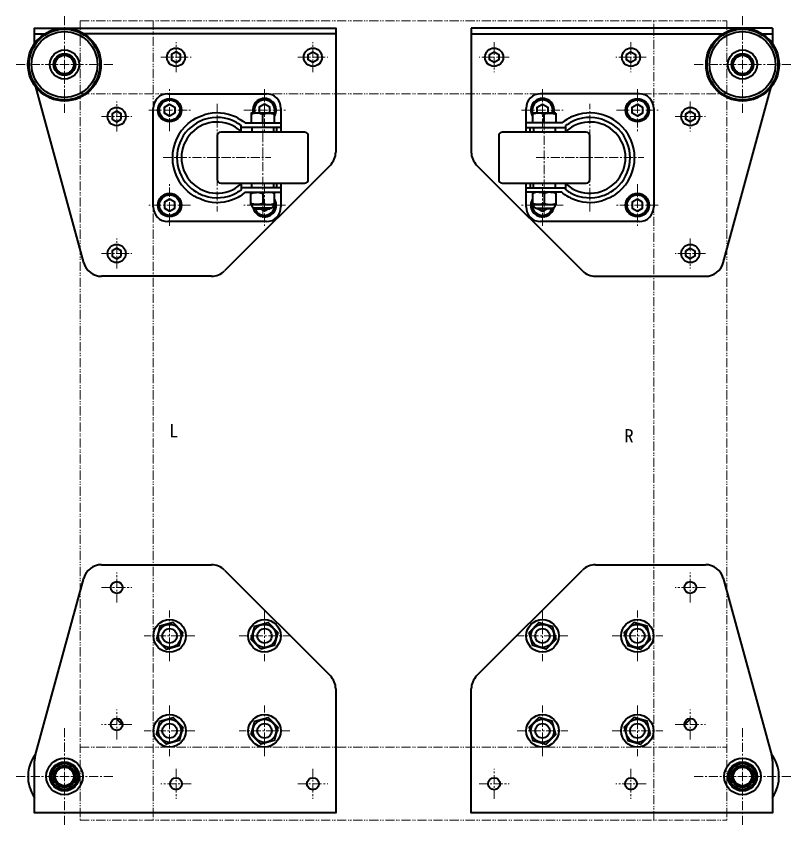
# Model space of a CAD drawing. Units: millimetres on the paper. Extents: x -600 to 3400, y -420 to 2338.
# Drawn here: x 201.9 to 626.4, y -375.5 to 67.4 of the extents above; entities that cross this region are included whole.
import ezdxf
from ezdxf.enums import TextEntityAlignment as Align

# ---------------------------------------------------------------- set-up
doc = ezdxf.new("R2010")
doc.units = ezdxf.units.MM
doc.linetypes.add('CHAIN1', pattern=[8, 5, -1, 1, -1])
doc.linetypes.add('DOUBLE_CHAIN1', pattern=[8.8, 5, -1, 0.6, -0.6, 0.6, -1])
for name, color, linetype, lineweight in [('0-0', 7, 'Continuous', 18), ('0-2', 4, 'DOUBLE_CHAIN1', 18), ('0-8', 7, 'Continuous', 18)]:
    doc.layers.add(name, color=color, linetype=linetype, lineweight=lineweight)
doc.styles.add('ＭＳ ゴシック', font='')
doc.styles.get('ＭＳ ゴシック').set_extended_font_data('MS Gothic')

msp = doc.modelspace()

# ---------------------------------------------------------------- linework, layer by layer
at = {"layer": '0-0', "color": 4, "linetype": 'CHAIN1'}
for p, q in [((228.427, 67.427), (228.427, 14.463)), ((599.928, 14.463), (599.928, 67.427)), ((289.527, 36.695), (289.527, 53.195)), ((364.527, 36.695), (364.527, 53.195)), ((463.828, 53.195), (463.828, 36.695)), ((538.828, 53.195), (538.828, 36.695)), ((281.277, 44.945), (297.777, 44.945)), ((356.277, 44.945), (372.777, 44.945)), ((472.078, 44.945), (455.578, 44.945)), ((547.078, 44.945), (530.578, 44.945)), ((254.909, 40.945), (201.945, 40.945)), ((626.41, 40.945), (573.446, 40.945)), ((286.027, 4.52), (286.027, 27.37)), ((338.027, 27.37), (338.027, 4.52)), ((490.328, 27.37), (490.328, 4.52)), ((542.328, 27.37), (542.328, 4.52)), ((257.027, 4.195), (257.027, 20.695)), ((312.027, 19.445), (312.027, -39.555)), ((516.328, -39.555), (516.328, 19.445)), ((571.328, 20.695), (571.328, 4.195)), ((274.602, 15.945), (297.452, 15.945)), ((326.602, 15.945), (349.452, 15.945)), ((478.903, 15.945), (501.753, 15.945)), ((530.903, 15.945), (553.753, 15.945)), ((248.777, 12.445), (265.277, 12.445)), ((337.027, 11.445), (337.027, -43.055)), ((491.328, -43.055), (491.328, 11.445)), ((563.078, 12.445), (579.578, 12.445)), ((282.527, -10.055), (341.527, -10.055)), ((486.828, -10.055), (545.828, -10.055)), ((286.027, -47.48), (286.027, -24.63)), ((338.027, -24.63), (338.027, -47.48)), ((490.328, -47.48), (490.328, -24.63)), ((542.328, -24.63), (542.328, -47.48)), ((297.452, -36.055), (274.602, -36.055)), ((349.452, -36.055), (326.602, -36.055)), ((501.753, -36.055), (478.903, -36.055)), ((553.753, -36.055), (530.903, -36.055)), ((257.027, -70.805), (257.027, -54.305)), ((571.328, -54.305), (571.328, -70.805)), ((248.777, -62.555), (265.277, -62.555)), ((579.578, -62.555), (563.078, -62.555)), ((257.027, -253.747), (257.027, -237.247)), ((571.328, -253.747), (571.328, -237.247)), ((248.777, -245.497), (265.277, -245.497)), ((579.578, -245.497), (563.078, -245.497)), ((286.027, -285.897), (286.027, -258.097)), ((338.027, -258.097), (338.027, -285.897)), ((490.328, -258.097), (490.328, -285.897)), ((542.328, -285.897), (542.328, -258.097)), ((299.927, -271.997), (272.127, -271.997)), ((324.127, -271.997), (351.927, -271.997)), ((504.228, -271.997), (476.428, -271.997)), ((528.428, -271.997), (556.228, -271.997)), ((257.027, -328.747), (257.027, -312.247)), ((286.027, -310.097), (286.027, -337.897)), ((338.027, -337.897), (338.027, -310.097)), ((490.328, -337.897), (490.328, -310.097)), ((542.328, -310.097), (542.328, -337.897)), ((571.328, -328.747), (571.328, -312.247)), ((228.427, -375.479), (228.427, -322.515)), ((265.277, -320.497), (248.777, -320.497)), ((563.078, -320.497), (579.578, -320.497)), ((599.928, -322.515), (599.928, -375.479)), ((299.927, -323.997), (272.127, -323.997)), ((351.927, -323.997), (324.127, -323.997)), ((476.428, -323.997), (504.228, -323.997)), ((528.428, -323.997), (556.228, -323.997)), ((289.527, -344.747), (289.527, -361.247)), ((364.527, -344.747), (364.527, -361.247)), ((463.828, -361.247), (463.828, -344.747)), ((538.828, -344.747), (538.828, -361.247)), ((254.909, -348.997), (201.945, -348.997)), ((573.446, -348.997), (626.41, -348.997)), ((297.777, -352.997), (281.277, -352.997)), ((356.277, -352.997), (372.777, -352.997)), ((455.578, -352.997), (472.078, -352.997)), ((547.078, -352.997), (530.578, -352.997))]:
    msp.add_line(p, q, dxfattribs=at)
at = {"layer": '0-0', "lineweight": 40}
for p, q in [((212.027, 57.745), (217.575, 57.745)), ((377.027, 57.745), (239.279, 57.745)), ((451.328, 60.945), (451.328, -7.055)), ((616.328, 60.945), (451.328, 60.945)), ((451.328, 57.745), (589.076, 57.745)), ((610.78, 57.745), (616.328, 57.745)), ((616.328, 60.945), (616.328, 52.393)), ((239.013, -67.693), (212.656, 28.646)), ((589.342, -67.693), (615.699, 28.646)), ((285.027, 24.945), (339.027, 24.945)), ((543.328, 24.945), (489.328, 24.945)), ((277.027, -37.055), (277.027, 16.945)), ((335.461, 14.179), (337.027, 13.764)), ((343.419, 8.945), (343.419, 14.335)), ((347.027, 16.945), (347.027, 3.945)), ((481.328, 3.945), (481.328, 16.945)), ((484.935, 14.335), (484.935, 8.945)), ((497.72, 14.335), (484.935, 14.335)), ((492.894, 14.179), (491.328, 13.764)), ((497.72, 14.335), (497.72, 8.945)), ((551.328, 16.945), (551.328, -37.055)), ((296.253, 8.692), (297.64, 9.776)), ((347.027, 6.445), (325.165, 6.445)), ((331.027, 6.445), (331.027, 3.945)), ((343.027, 6.445), (343.027, 3.945)), ((344.724, 3.945), (344.724, 6.445)), ((481.328, 6.445), (503.189, 6.445)), ((483.631, 3.945), (483.631, 6.445)), ((485.328, 6.445), (485.328, 3.945)), ((497.328, 6.445), (497.328, 3.945)), ((503.189, 3.945), (503.189, 7.591)), ((312.027, 1.945), (312.027, -22.055)), ((360.027, 3.945), (314.027, 3.945)), ((362.027, -22.055), (362.027, 1.945)), ((466.328, 1.945), (466.328, -22.055)), ((514.328, 3.945), (468.328, 3.945)), ((516.328, -22.055), (516.328, 1.945)), ((374.098, -14.126), (316.098, -72.126)), ((454.257, -14.126), (512.257, -72.126)), ((314.027, -24.055), (360.027, -24.055)), ((347.027, -26.555), (325.165, -26.555)), ((331.027, -26.555), (331.027, -24.055)), ((343.027, -24.055), (343.027, -26.555)), ((344.724, -26.555), (344.724, -24.055)), ((347.027, -24.055), (347.027, -37.055)), ((468.328, -24.055), (514.328, -24.055)), ((481.328, -37.055), (481.328, -24.055)), ((481.328, -26.555), (503.189, -26.555)), ((483.631, -24.055), (483.631, -26.555)), ((485.328, -26.555), (485.328, -24.055)), ((497.328, -24.055), (497.328, -26.555)), ((503.189, -27.701), (503.189, -24.055)), ((330.594, -35.675), (330.594, -29.055)), ((530.539, -30.012), (532.101, -28.802)), ((337.027, -35.1), (335.536, -35.501)), ((491.328, -35.1), (492.819, -35.501)), ((331.027, -35.675), (331.027, -36.175)), ((341.527, -37.675), (332.527, -37.675)), ((343.027, -35.675), (343.027, -36.175)), ((485.328, -35.675), (485.328, -36.175)), ((486.828, -37.675), (495.828, -37.675)), ((497.328, -35.675), (497.328, -36.175)), ((339.027, -45.055), (285.027, -45.055)), ((543.328, -45.055), (489.328, -45.055)), ((309.027, -75.055), (248.659, -75.055)), ((519.328, -75.055), (579.696, -75.055)), ((248.659, -232.997), (309.027, -232.997)), ((519.328, -232.997), (579.696, -232.997)), ((316.098, -235.926), (374.098, -293.926)), ((454.257, -293.926), (512.257, -235.926)), ((212.381, -337.701), (239.013, -240.358)), ((589.342, -240.358), (615.973, -337.701))]:
    msp.add_line(p, q, dxfattribs=at)
for points in [[(212.027, 52.393), (212.027, 60.945), (377.027, 60.945), (377.027, -7.055)], [(340.918, 14.335), (340.918, 17.615), (338.027, 19.284), (335.136, 17.615), (335.136, 14.335)], [(487.437, 14.335), (487.437, 17.615), (490.328, 19.284), (493.219, 17.615), (493.219, 14.335)], [(297.64, 9.776), (299.004, 10.697), (300.379, 11.5), (301.687, 12.156), (302.912, 12.687), (304.002, 13.094), (304.914, 13.39)], [(343.419, 14.335), (330.634, 14.335), (330.634, 8.945)], [(335.461, 14.179), (333.831, 14.335), (333.603, 14.332), (332.117, 14.163), (330.634, 13.764)], [(337.027, 8.945), (337.027, 13.764), (338.509, 14.163), (339.996, 14.332), (340.223, 14.335), (341.854, 14.179), (343.419, 13.764)], [(491.328, 8.945), (491.328, 13.764), (489.846, 14.163), (488.359, 14.332), (488.132, 14.335), (486.501, 14.179), (484.935, 13.764)], [(492.894, 14.179), (494.524, 14.335), (494.751, 14.332), (496.238, 14.163), (497.72, 13.764)], [(532.101, 8.692), (530.715, 9.776), (529.35, 10.697), (527.975, 11.5), (526.667, 12.156), (525.443, 12.687), (524.352, 13.094), (523.441, 13.39)], [(304.914, 10.764), (304.435, 10.594), (303.36, 10.166), (302.124, 9.591), (300.795, 8.861), (299.43, 7.982), (297.793, 6.718), (296.253, 5.282)], [(322.623, 12.035), (323.436, 11.627), (324.742, 10.888), (326.139, 9.973), (327.495, 8.945), (347.027, 8.945)], [(325.165, 3.945), (325.165, 7.591), (324.526, 8.05), (323.488, 8.724), (322.623, 9.225)], [(505.731, 12.035), (504.919, 11.627), (503.613, 10.888), (502.216, 9.973), (500.86, 8.945), (481.328, 8.945)], [(503.189, 7.591), (503.829, 8.05), (504.867, 8.724), (505.731, 9.225)], [(523.441, 10.764), (523.92, 10.594), (524.995, 10.166), (526.23, 9.591), (527.56, 8.861), (528.925, 7.982), (530.562, 6.718), (532.101, 5.282)], [(296.253, -25.391), (297.888, -26.91), (299.179, -27.912), (300.495, -28.79), (301.756, -29.509), (302.947, -30.094), (304.016, -30.544), (304.914, -30.873)], [(325.165, -24.055), (325.165, -27.701), (323.954, -28.541), (323.252, -28.975), (322.623, -29.335)], [(523.441, -30.873), (524.339, -30.544), (525.407, -30.094), (526.598, -29.509), (527.859, -28.79), (529.176, -27.912), (530.467, -26.91), (532.101, -25.391)], [(304.914, -33.499), (303.89, -33.164), (302.695, -32.708), (301.104, -31.985), (299.482, -31.099), (297.816, -30.012), (296.253, -28.802)], [(322.623, -32.145), (323.507, -31.699), (324.579, -31.095), (325.738, -30.358), (326.948, -29.487), (327.495, -29.055), (347.027, -29.055)], [(330.594, -35.675), (343.459, -35.675), (343.459, -29.055)], [(330.594, -29.629), (332.086, -29.229), (333.582, -29.058), (333.811, -29.055), (334.892, -29.124), (335.451, -29.212), (337.027, -29.629)], [(343.459, -29.629), (341.884, -29.212), (340.243, -29.055), (340.015, -29.058), (338.518, -29.229), (337.027, -29.629), (337.027, -35.1), (338.603, -35.517), (340.243, -35.675), (340.472, -35.671), (341.968, -35.501), (343.459, -35.1)], [(505.731, -32.145), (504.848, -31.699), (503.776, -31.095), (502.632, -30.369), (501.407, -29.487), (500.86, -29.055), (481.328, -29.055)], [(489.836, -29.229), (488.34, -29.058), (488.112, -29.055), (486.471, -29.212), (484.895, -29.629)], [(484.895, -29.055), (484.895, -35.675), (497.76, -35.675), (497.76, -29.055)], [(491.328, -29.629), (491.328, -35.1), (489.752, -35.517), (488.112, -35.675), (487.883, -35.671), (486.387, -35.501), (484.895, -35.1)], [(497.76, -29.629), (496.269, -29.229), (494.773, -29.058), (494.544, -29.055), (493.463, -29.124), (493.4, -29.132), (492.904, -29.212), (491.328, -29.629), (489.836, -29.229)], [(503.189, -27.701), (504.4, -28.541), (505.102, -28.975), (505.731, -29.335)], [(530.539, -30.012), (528.873, -31.099), (527.251, -31.985), (525.66, -32.708), (524.465, -33.164), (523.441, -33.499)], [(335.536, -35.501), (334.039, -35.671), (333.811, -35.675), (332.17, -35.517), (330.594, -35.1)], [(492.819, -35.501), (494.315, -35.671), (494.544, -35.675), (496.185, -35.517), (497.76, -35.1)], [(333.029, -37.675), (333.029, -38.055), (341.025, -38.055), (341.025, -37.675)], [(340.345, -38.055), (338.027, -39.393), (335.709, -38.055)], [(495.326, -37.675), (495.326, -38.055), (487.33, -38.055), (487.33, -37.675)], [(488.009, -38.055), (490.328, -39.393), (492.646, -38.055)], [(377.027, -300.997), (377.027, -368.997), (212.027, -368.997), (212.027, -340.34)], [(616.328, -340.34), (616.328, -368.997), (451.328, -368.997), (451.328, -300.997)]]:
    msp.add_lwpolyline(points, dxfattribs=at)
for points in [[(292.027, 43.502), (292.027, 46.389), (289.527, 47.832), (287.027, 46.389), (287.027, 43.502), (289.527, 42.059)], [(364.527, 47.832), (367.027, 46.389), (367.027, 43.502), (364.527, 42.059), (362.027, 43.502), (362.027, 46.389)], [(461.328, 46.389), (463.828, 47.832), (466.328, 46.389), (466.328, 43.502), (463.828, 42.059), (461.328, 43.502)], [(536.328, 46.389), (538.828, 47.832), (541.328, 46.389), (541.328, 43.502), (538.828, 42.059), (536.328, 43.502)], [(288.918, 14.276), (286.027, 12.607), (283.136, 14.276), (283.136, 17.615), (286.027, 19.284), (288.918, 17.615)], [(542.328, 12.607), (539.437, 14.276), (539.437, 17.615), (542.328, 19.284), (545.219, 17.615), (545.219, 14.276)], [(259.527, 11.002), (259.527, 13.889), (257.027, 15.332), (254.527, 13.889), (254.527, 11.002), (257.027, 9.559)], [(571.328, 9.559), (568.828, 11.002), (568.828, 13.889), (571.328, 15.332), (573.828, 13.889), (573.828, 11.002)], [(286.027, -32.716), (283.136, -34.385), (283.136, -37.724), (286.027, -39.393), (288.918, -37.724), (288.918, -34.385)], [(545.219, -34.385), (542.328, -32.716), (539.437, -34.385), (539.437, -37.724), (542.328, -39.393), (545.219, -37.724)], [(259.527, -63.998), (259.527, -61.111), (257.027, -59.668), (254.527, -61.111), (254.527, -63.998), (257.027, -65.441)], [(568.828, -61.111), (571.328, -59.668), (573.828, -61.111), (573.828, -63.998), (571.328, -65.441), (568.828, -63.998)], [(278.777, -273.94), (284.084, -279.247), (291.334, -277.304), (293.277, -270.055), (287.97, -264.747), (280.72, -266.69)], [(336.084, -279.247), (330.777, -273.94), (332.72, -266.69), (339.97, -264.747), (345.277, -270.055), (343.334, -277.304)], [(483.078, -270.055), (488.385, -264.747), (495.635, -266.69), (497.578, -273.94), (492.27, -279.247), (485.021, -277.304)], [(540.385, -264.747), (535.078, -270.055), (537.021, -277.304), (544.27, -279.247), (549.578, -273.94), (547.635, -266.69)], [(278.777, -325.94), (280.72, -318.69), (287.97, -316.747), (293.277, -322.055), (291.334, -329.304), (284.084, -331.247)], [(330.777, -325.94), (332.72, -318.69), (339.97, -316.747), (345.277, -322.055), (343.334, -329.304), (336.084, -331.247)], [(488.385, -316.747), (483.078, -322.055), (485.021, -329.304), (492.27, -331.247), (497.578, -325.94), (495.635, -318.69)], [(549.578, -325.94), (547.635, -318.69), (540.385, -316.747), (535.078, -322.055), (537.021, -329.304), (544.27, -331.247)]]:
    msp.add_lwpolyline(points, close=True, dxfattribs=at)
for centre, radius in [((289.527, 44.945), 5), ((364.527, 44.945), 5), ((463.828, 44.945), 5), ((538.828, 44.945), 5), ((286.027, 15.945), 6.425), ((542.328, 15.945), 6.425), ((286.027, 15.945), 5.625), ((542.328, 15.945), 5.625), ((257.027, 12.445), 5), ((571.328, 12.445), 5), ((286.027, -36.055), 6.425), ((286.027, -36.055), 5.625), ((542.328, -36.055), 6.425), ((542.328, -36.055), 5.625), ((257.027, -62.555), 5), ((571.328, -62.555), 5), ((257.027, -245.497), 3.25), ((571.328, -245.497), 3.25), ((286.027, -271.997), 8.9), ((286.027, -271.997), 6.3), ((338.027, -271.997), 8.9), ((338.027, -271.997), 6.3), ((490.328, -271.997), 8.9), ((490.328, -271.997), 6.3), ((542.328, -271.997), 8.9), ((542.328, -271.997), 6.3), ((286.027, -271.997), 4), ((286.027, -271.997), 3.998), ((338.027, -271.997), 4), ((338.027, -271.997), 3.998), ((490.328, -271.997), 4), ((490.328, -271.997), 3.998), ((542.328, -271.997), 4), ((542.328, -271.997), 3.998), ((257.027, -320.497), 3.25), ((286.027, -323.997), 8.9), ((286.027, -323.997), 6.3), ((338.027, -323.997), 8.9), ((338.027, -323.997), 6.3), ((490.328, -323.997), 8.9), ((490.328, -323.997), 6.3), ((542.328, -323.997), 8.9), ((542.328, -323.997), 6.3), ((571.328, -320.497), 3.25), ((286.027, -323.997), 4), ((286.027, -323.997), 3.998), ((338.027, -323.997), 4), ((338.027, -323.997), 3.998), ((490.328, -323.997), 4), ((490.328, -323.997), 3.998), ((542.328, -323.997), 4), ((542.328, -323.997), 3.998), ((228.427, -348.997), 10), ((228.427, -348.997), 8), ((599.928, -348.997), 10), ((599.928, -348.997), 8), ((228.427, -348.997), 7.1), ((599.928, -348.997), 7.1), ((289.527, -352.997), 3.25), ((364.527, -352.997), 3.25), ((463.828, -352.997), 3.25), ((538.828, -352.997), 3.25)]:
    msp.add_circle(centre, radius, dxfattribs=at)
for centre, radius, start, end in [((285.027, 16.945), 8, 90, 180), ((338.027, 15.945), 6.425, 327.06623, 194.51205), ((339.027, 16.945), 8, 0, 90), ((489.328, 16.945), 8, 90, 180), ((490.328, 15.945), 6.425, 345.48795, 212.93377), ((543.328, 16.945), 8, 0, 90), ((338.027, 15.945), 5.625, 343.36808, 196.63192), ((490.328, 15.945), 5.625, 343.36808, 196.63192), ((312.027, -10.055), 24.5, 64.37323, 106.87811), ((516.328, -10.055), 24.5, 73.12189, 115.62677), ((312.027, -10.055), 19.5, 47.64217, 312.35783), ((312.027, -10.055), 22, 61.20642, 108.8644), ((516.328, -10.055), 19.5, 227.64217, 132.35783), ((516.328, -10.055), 22, 71.1356, 118.79358), ((312.027, -10.055), 24.5, 130.07699, 229.92301), ((312.027, -10.055), 22, 135.80549, 224.19451), ((516.328, -10.055), 24.5, 310.07699, 49.92301), ((516.328, -10.055), 22, 315.80549, 44.19451), ((314.027, 1.945), 2, 90, 180), ((360.027, 1.945), 2, 360, 90), ((468.328, 1.945), 2, 90, 180), ((514.328, 1.945), 2, 0, 90), ((367.027, -7.055), 10, 315, 0), ((461.328, -7.055), 10, 180, 225), ((314.027, -22.055), 2, 180, 270), ((360.027, -22.055), 2, 270, 360), ((468.328, -22.055), 2, 180, 270), ((514.328, -22.055), 2, 270, 0), ((312.027, -10.055), 22, 251.1356, 298.79358), ((516.328, -10.055), 22, 241.20642, 288.8644), ((312.027, -10.055), 24.5, 253.12189, 295.62677), ((338.027, -36.055), 6.425, 192.65862, 32.27174), ((338.027, -36.055), 5.625, 196.73826, 15.03274), ((490.328, -36.055), 6.425, 147.72826, 347.34139), ((490.328, -36.055), 5.625, 164.96726, 343.26174), ((516.328, -10.055), 24.5, 244.37323, 286.87811), ((285.027, -37.055), 8, 180, 270), ((332.527, -36.175), 1.5, 180, 270), ((339.027, -37.055), 8, 270, 0), ((341.527, -36.175), 1.5, 270, 360), ((489.328, -37.055), 8, 180, 270), ((486.828, -36.175), 1.5, 180, 270), ((495.828, -36.175), 1.5, 270, 0), ((543.328, -37.055), 8, 270, 360), ((248.659, -65.055), 10, 195.30085, 270), ((579.696, -65.055), 10, 270, 344.69915), ((309.027, -65.055), 10, 270, 315), ((519.328, -65.055), 10, 225, 270), ((248.659, -242.997), 10, 90, 164.69915), ((309.027, -242.997), 10, 45, 90), ((519.328, -242.997), 10, 90, 135), ((579.696, -242.997), 10, 15.30085, 90), ((367.027, -300.997), 10, 0, 45), ((461.328, -300.997), 10, 135, 180), ((228.427, -348.997), 42.5, 41.49693, 48.30239), ((599.928, -348.997), 42.5, 131.69761, 138.50307), ((222.027, -340.34), 10, 164.69915, 180), ((606.328, -340.34), 10, 0, 15.30085)]:
    msp.add_arc(centre, radius, start, end, dxfattribs=at)
at = {"layer": '0-2'}
for p, q in [((237.027, 64.945), (591.328, 64.945)), ((277.027, 64.945), (277.027, -372.997)), ((551.328, -372.997), (551.328, 64.945)), ((591.328, 64.945), (591.328, -372.997)), ((237.027, 24.945), (591.328, 24.945)), ((237.027, -332.997), (591.328, -332.997))]:
    msp.add_line(p, q, dxfattribs=at)
msp.add_lwpolyline([(237.027, 64.945), (237.027, -372.997), (591.328, -372.997)], dxfattribs=at)
at = {"layer": '0-8', "lineweight": 40}
for centre, radius in [((228.427, 40.945), 20), ((228.427, 40.945), 19.4), ((228.427, 40.945), 18), ((599.928, 40.945), 20), ((599.928, 40.945), 19.4), ((599.928, 40.945), 18), ((228.427, 40.945), 8), ((599.928, 40.945), 8), ((228.427, 40.945), 6), ((228.427, 40.945), 5.05), ((599.928, 40.945), 6), ((599.928, 40.945), 5.05), ((228.427, -348.997), 6), ((228.427, -348.997), 5.05), ((599.928, -348.997), 6), ((599.928, -348.997), 5.05)]:
    msp.add_circle(centre, radius, dxfattribs=at)
for centre, start, end in [((228.427, -348.997), 142.0496, 214.91521), ((599.928, -348.997), 325.08479, 37.9504)]:
    msp.add_arc(centre, 20, start, end, dxfattribs=at)

# ---------------------------------------------------------------- texts
at = {"layer": '0-0', "style": 'ＭＳ ゴシック'}
for s, p in [('L', (285.748, -165.5)), ('R', (535.276, -168.272))]:
    msp.add_text(s, height=7.331, dxfattribs=at).set_placement(p, align=Align.BOTTOM_LEFT)

doc.saveas('drawing.dxf')
